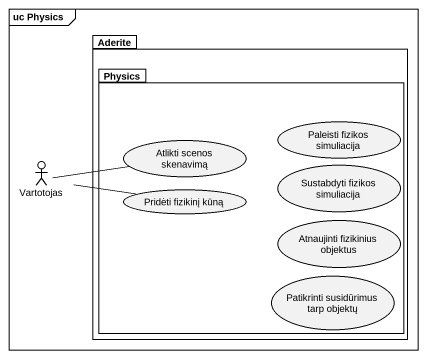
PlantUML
@startuml
mainframe uc Physics
package Aderite {
  package Physics {
    usecase "Paleisti fizikos simuliacija" as Paleisti_fizikos_simuliacija
    usecase "Atlikti scenos skenavimą" as Atlikti_scenos_skenavimą
    usecase "Sustabdyti fizikos simuliacija" as Sustabdyti_fizikos
    usecase "Pridėti fizikinį kūną" as Pridėti_fizikinį_kūną
    usecase "Atnaujinti fizikinius objektus" as Atnaujinti_fizikinius
    usecase "Patikrinti susidūrimus tarp objektų" as Patikrinti_susidūrimus_tarp
  }
}
actor Vartotojas
Vartotojas -right- Atlikti_scenos_skenavimą
Vartotojas -right- Pridėti_fizikinį_kūną
@enduml
